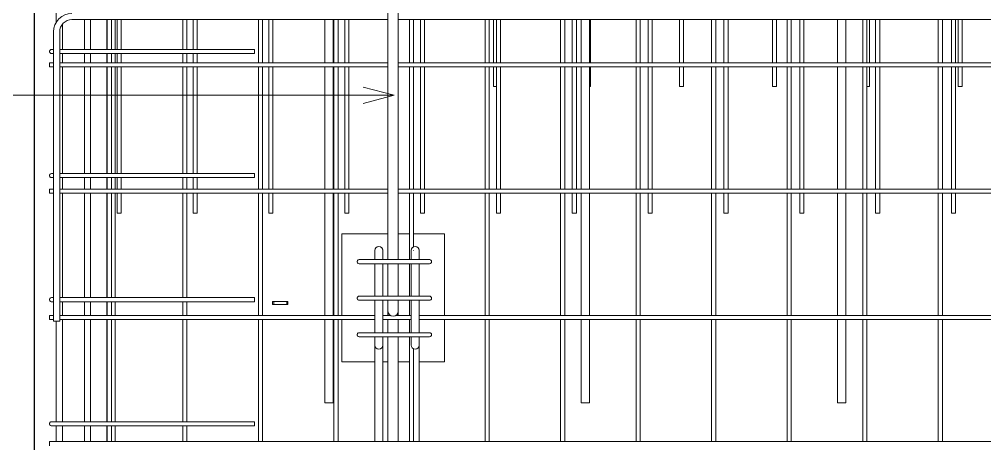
# Model space of a CAD drawing. Header units: millimetres. Extents: x -6138 to 17183, y 2886 to 77066.
# Drawn here: x -4229 to -2346, y 5320 to 6148 of the extents above; entities that cross this region are included whole.
import ezdxf

# ---------------------------------------------------------------- set-up
doc = ezdxf.new("R2010")
doc.units = ezdxf.units.MM
for name, color, linetype, lineweight in [('A-GENM', 13, 'Continuous', 18), ('A-WALL', 113, 'Continuous', 25), ('S-BEAM', 12, 'Continuous', 18), ('S-RBAR', 171, 'Continuous', 18), ('S-RBAR-IDEN', 171, 'Continuous', 9)]:
    doc.layers.add(name, color=color, linetype=linetype, lineweight=lineweight)

# ---------------------------------------------------------------- blocks, each defined once
blk = doc.blocks.new('RR spread anchor face based - RR-SA-1_4-160-614768-Elevation Front 1')
at = {"layer": 'A-GENM'}
for p, q in [((-3735.4, 5597.7), (-3732.9, 5597.7)), ((-3735.4, 5591.7), (-3735.4, 5597.7)), ((-3732.9, 5597.7), (-3707.9, 5597.7)), ((-3732.9, 5597.7), (-3732.9, 5591.7)), ((-3707.9, 5597.7), (-3705.4, 5597.7)), ((-3707.9, 5597.7), (-3707.9, 5591.7)), ((-3705.4, 5597.7), (-3705.4, 5591.7)), ((-3732.9, 5591.7), (-3735.4, 5591.7)), ((-3707.9, 5591.7), (-3732.9, 5591.7)), ((-3705.4, 5591.7), (-3707.9, 5591.7))]:
    blk.add_line(p, q, dxfattribs=at)

msp = doc.modelspace()

# ---------------------------------------------------------------- linework, layer by layer
at = {"layer": 'A-WALL'}
msp.add_line((-4200.39395, 6199.75), (-4200.39395, 3269.75), dxfattribs=at)
at = {"layer": 'S-BEAM'}
for p, q in [((-3600.39395, 5729.75), (-3600.39395, 5570.57049)), ((-3510.39395, 5729.75), (-3600.39395, 5729.75)), ((-3468.36977, 5729.75), (-3490.39395, 5729.75)), ((-3400.39395, 5729.75), (-3460.36977, 5729.75)), ((-3400.39395, 5570.57049), (-3400.39395, 5729.75)), ((-3600.39395, 5562.57049), (-3600.39395, 5479.75)), ((-3400.39395, 5479.75), (-3400.39395, 5562.57049)), ((-3600.39395, 5479.75), (-3536.16652, 5479.75)), ((-3520.16652, 5479.75), (-3510.39395, 5479.75)), ((-3490.39395, 5479.75), (-3468.36977, 5479.75)), ((-3449.31687, 5479.75), (-3400.39395, 5479.75))]:
    msp.add_line(p, q, dxfattribs=at)
at = {"layer": 'S-RBAR'}
for p, q in [((-4157.39395, 6169.75), (-4157.39395, 6141.73642)), ((-3510.39395, 5679.23389), (-3510.39395, 6159.75)), ((-3490.39395, 5679.23389), (-3490.39395, 6159.75)), ((-3510.39395, 6147.21371), (-4126.61812, 6147.21371)), ((-4102.39395, 6147.21371), (-4102.39395, 6089.19052)), ((-4090.39395, 6147.21371), (-4090.39395, 6089.19052)), ((-4058.39395, 6147.21371), (-4058.39395, 6089.19052)), ((-4057.72356, 6089.19052), (-4057.72356, 6147.21371)), ((-4049.72356, 6089.19052), (-4049.72356, 6147.21371)), ((-4042.39395, 6147.21371), (-4042.39395, 6089.19052)), ((-4038.48001, 6147.37398), (-4038.48001, 6145.75)), ((-4038.48001, 6089.19052), (-4038.48001, 6145.75)), ((-4030.48001, 6147.37398), (-4030.48001, 6145.75)), ((-4030.48001, 6089.19052), (-4030.48001, 6145.75)), ((-3910.38511, 6089.19052), (-3910.38511, 6147.21371)), ((-3902.38511, 6089.19052), (-3902.38511, 6147.21371)), ((-3890.5558, 6147.37398), (-3890.5558, 6145.75)), ((-3890.5558, 6089.19052), (-3890.5558, 6145.75)), ((-3882.5558, 6147.37398), (-3882.5558, 6145.75)), ((-3882.5558, 6089.19052), (-3882.5558, 6145.75)), ((-3763.04666, 6063.0365), (-3763.04666, 6147.21371)), ((-3755.04666, 6063.0365), (-3755.04666, 6147.21371)), ((-3742.63159, 6147.37398), (-3742.63159, 6145.75)), ((-3742.63159, 6063.0365), (-3742.63159, 6145.75)), ((-3734.63159, 6147.37398), (-3734.63159, 6145.75)), ((-3734.63159, 6063.0365), (-3734.63159, 6145.75)), ((-3633.39395, 6147.21371), (-3633.39395, 6063.0365)), ((-3617.39395, 6147.21371), (-3617.39395, 6063.0365)), ((-3615.70822, 6063.0365), (-3615.70822, 6147.21371)), ((-3607.70822, 6063.0365), (-3607.70822, 6147.21371)), ((-3594.70738, 6147.37398), (-3594.70738, 6145.75)), ((-3594.70738, 6063.0365), (-3594.70738, 6145.75)), ((-3586.70738, 6147.37398), (-3586.70738, 6145.75)), ((-3586.70738, 6063.0365), (-3586.70738, 6145.75)), ((-1660.39395, 6147.21371), (-3490.39395, 6147.21371)), ((-3468.36977, 6063.0365), (-3468.36977, 6147.21371)), ((-3460.36977, 6063.0365), (-3460.36977, 6147.21371)), ((-3446.78317, 6147.37398), (-3446.78317, 6145.75)), ((-3446.78317, 6063.0365), (-3446.78317, 6145.75)), ((-3438.78317, 6147.37398), (-3438.78317, 6145.75)), ((-3438.78317, 6063.0365), (-3438.78317, 6145.75)), ((-3321.03132, 6063.0365), (-3321.03132, 6147.21371)), ((-3313.03132, 6063.0365), (-3313.03132, 6147.21371)), ((-3304.39395, 6145.25082), (-3304.39395, 6147.42673)), ((-3304.39395, 6063.0365), (-3304.39395, 6145.25082)), ((-3298.85895, 6147.37398), (-3298.85895, 6145.75)), ((-3298.85895, 6063.0365), (-3298.85895, 6145.75)), ((-3290.85895, 6147.37398), (-3290.85895, 6145.75)), ((-3290.85895, 6063.0365), (-3290.85895, 6145.75)), ((-3173.69288, 6063.0365), (-3173.69288, 6147.21371)), ((-3165.69288, 6063.0365), (-3165.69288, 6147.21371)), ((-3150.93474, 6147.37398), (-3150.93474, 6145.75)), ((-3150.93474, 6063.0365), (-3150.93474, 6145.75)), ((-3142.93474, 6147.37398), (-3142.93474, 6145.75)), ((-3142.93474, 6063.0365), (-3142.93474, 6145.75)), ((-3133.39395, 6147.21371), (-3133.39395, 6063.0365)), ((-3117.39395, 6147.21371), (-3117.39395, 6063.0365)), ((-3115.14395, 6145.25082), (-3115.14395, 6147.42673)), ((-3115.14395, 6063.0365), (-3115.14395, 6145.25082)), ((-3026.35443, 6063.0365), (-3026.35443, 6147.21371)), ((-3018.35443, 6063.0365), (-3018.35443, 6147.21371)), ((-3003.01053, 6147.37398), (-3003.01053, 6145.75)), ((-3003.01053, 6063.0365), (-3003.01053, 6145.75)), ((-2995.01053, 6147.37398), (-2995.01053, 6145.75)), ((-2995.01053, 6063.0365), (-2995.01053, 6145.75)), ((-2941.89395, 6145.25082), (-2941.89395, 6147.42673)), ((-2941.89395, 6063.0365), (-2941.89395, 6145.25082)), ((-2933.89395, 6145.25082), (-2933.89395, 6147.42673)), ((-2933.89395, 6063.0365), (-2933.89395, 6145.25082)), ((-2879.01598, 6063.0365), (-2879.01598, 6147.21371)), ((-2871.01598, 6063.0365), (-2871.01598, 6147.21371)), ((-2855.08632, 6147.37398), (-2855.08632, 6145.75)), ((-2855.08632, 6063.0365), (-2855.08632, 6145.75)), ((-2847.08632, 6147.37398), (-2847.08632, 6145.75)), ((-2847.08632, 6063.0365), (-2847.08632, 6145.75)), ((-2760.64395, 6145.25082), (-2760.64395, 6147.42673)), ((-2760.64395, 6063.0365), (-2760.64395, 6145.25082)), ((-2752.64395, 6145.25082), (-2752.64395, 6147.42673)), ((-2752.64395, 6063.0365), (-2752.64395, 6145.25082)), ((-2731.67753, 6063.0365), (-2731.67753, 6147.21371)), ((-2723.67753, 6063.0365), (-2723.67753, 6147.21371)), ((-2707.16211, 6147.37398), (-2707.16211, 6145.75)), ((-2707.16211, 6063.0365), (-2707.16211, 6145.75)), ((-2699.16211, 6147.37398), (-2699.16211, 6145.75)), ((-2699.16211, 6063.0365), (-2699.16211, 6145.75)), ((-2633.39395, 6147.21371), (-2633.39395, 6063.0365)), ((-2617.39395, 6147.21371), (-2617.39395, 6063.0365)), ((-2584.33909, 6063.0365), (-2584.33909, 6147.21371)), ((-2576.33909, 6063.0365), (-2576.33909, 6147.21371)), ((-2571.39395, 6145.25082), (-2571.39395, 6147.42673)), ((-2571.39395, 6063.0365), (-2571.39395, 6145.25082)), ((-2559.2379, 6147.37398), (-2559.2379, 6145.75)), ((-2559.2379, 6063.0365), (-2559.2379, 6145.75)), ((-2551.2379, 6147.37398), (-2551.2379, 6145.75)), ((-2551.2379, 6063.0365), (-2551.2379, 6145.75)), ((-2437.00064, 6063.0365), (-2437.00064, 6147.21371)), ((-2429.00064, 6063.0365), (-2429.00064, 6147.21371)), ((-2411.31369, 6147.37398), (-2411.31369, 6145.75)), ((-2411.31369, 6063.0365), (-2411.31369, 6145.75)), ((-2403.31369, 6147.37398), (-2403.31369, 6145.75)), ((-2403.31369, 6063.0365), (-2403.31369, 6145.75)), ((-2398.14395, 6145.25082), (-2398.14395, 6147.42673)), ((-2398.14395, 6063.0365), (-2398.14395, 6145.25082)), ((-2390.14395, 6145.25082), (-2390.14395, 6147.42673)), ((-2390.14395, 6063.0365), (-2390.14395, 6145.25082)), ((-4162.61812, 6123.21371), (-4162.61812, 5559.21371)), ((-4150.61812, 6123.21371), (-4150.61812, 5559.21371)), ((-4145.39395, 6137.83161), (-4145.39395, 6089.19052)), ((-4163.88536, 6089.19052), (-4166.39395, 6089.19052)), ((-4146.39395, 6089.19052), (-4151.04291, 6089.19052)), ((-4146.39395, 6089.19052), (-3770.39395, 6089.19052)), ((-3770.39395, 6081.19052), (-3770.39395, 6089.19052)), ((-4162.61812, 6063.0365), (-4170.39395, 6063.0365)), ((-4170.39395, 6063.0365), (-4170.39395, 6055.0365)), ((-4163.88536, 6081.19052), (-4166.39395, 6081.19052)), ((-4146.39395, 6081.19052), (-4151.04291, 6081.19052)), ((-3510.39395, 6063.0365), (-4150.61812, 6063.0365)), ((-4146.39395, 6081.19052), (-3770.39395, 6081.19052)), ((-4145.39395, 6081.19052), (-4145.39395, 6063.0365)), ((-4102.39395, 6081.19052), (-4102.39395, 6063.0365)), ((-4090.39395, 6081.19052), (-4090.39395, 6063.0365)), ((-4058.39395, 6081.19052), (-4058.39395, 6063.0365)), ((-4057.72356, 6063.0365), (-4057.72356, 6081.19052)), ((-4049.72356, 6063.0365), (-4049.72356, 6081.19052)), ((-4042.39395, 6081.19052), (-4042.39395, 6063.0365)), ((-4038.48001, 6063.0365), (-4038.48001, 6081.19052)), ((-4030.48001, 6063.0365), (-4030.48001, 6081.19052)), ((-3910.38511, 6063.0365), (-3910.38511, 6081.19052)), ((-3902.38511, 6063.0365), (-3902.38511, 6081.19052)), ((-3890.5558, 6063.0365), (-3890.5558, 6081.19052)), ((-3882.5558, 6063.0365), (-3882.5558, 6081.19052)), ((-1660.39395, 6063.0365), (-3490.39395, 6063.0365)), ((-4162.61812, 6055.0365), (-4170.39395, 6055.0365)), ((-3510.39395, 6055.0365), (-4150.61812, 6055.0365)), ((-4145.39395, 6055.0365), (-4145.39395, 5847.18764)), ((-4102.39395, 6055.0365), (-4102.39395, 5847.18764)), ((-4090.39395, 6055.0365), (-4090.39395, 5847.18764)), ((-4058.39395, 6055.0365), (-4058.39395, 5847.18764)), ((-4057.72356, 5847.18764), (-4057.72356, 6055.0365)), ((-4049.72356, 5847.18764), (-4049.72356, 6055.0365)), ((-4042.39395, 6055.0365), (-4042.39395, 5847.18764)), ((-4038.48001, 5847.18764), (-4038.48001, 6055.0365)), ((-4030.48001, 5847.18764), (-4030.48001, 6055.0365)), ((-3910.38511, 5847.18764), (-3910.38511, 6055.0365)), ((-3902.38511, 5847.18764), (-3902.38511, 6055.0365)), ((-3890.5558, 5847.18764), (-3890.5558, 6055.0365)), ((-3882.5558, 5847.18764), (-3882.5558, 6055.0365)), ((-3763.04666, 5816.80349), (-3763.04666, 6055.0365)), ((-3755.04666, 5816.80349), (-3755.04666, 6055.0365)), ((-3742.63159, 5816.80349), (-3742.63159, 6055.0365)), ((-3734.63159, 5816.80349), (-3734.63159, 6055.0365)), ((-3633.39395, 6055.0365), (-3633.39395, 5816.80349)), ((-3617.39395, 6055.0365), (-3617.39395, 5816.80349)), ((-3615.70822, 5816.80349), (-3615.70822, 6055.0365)), ((-3607.70822, 5816.80349), (-3607.70822, 6055.0365)), ((-3594.70738, 5816.80349), (-3594.70738, 6055.0365)), ((-3586.70738, 5816.80349), (-3586.70738, 6055.0365)), ((-1660.39395, 6055.0365), (-3490.39395, 6055.0365)), ((-3468.36977, 5816.80349), (-3468.36977, 6055.0365)), ((-3460.36977, 5816.80349), (-3460.36977, 6055.0365)), ((-3446.78317, 5816.80349), (-3446.78317, 6055.0365)), ((-3438.78317, 5816.80349), (-3438.78317, 6055.0365)), ((-3321.03132, 5816.80349), (-3321.03132, 6055.0365)), ((-3313.03132, 5816.80349), (-3313.03132, 6055.0365)), ((-3304.39395, 6016.75082), (-3304.39395, 6055.0365)), ((-3298.85895, 5816.80349), (-3298.85895, 6055.0365)), ((-3290.85895, 5816.80349), (-3290.85895, 6055.0365)), ((-3173.69288, 5816.80349), (-3173.69288, 6055.0365)), ((-3165.69288, 5816.80349), (-3165.69288, 6055.0365)), ((-3150.93474, 5816.80349), (-3150.93474, 6055.0365)), ((-3142.93474, 5816.80349), (-3142.93474, 6055.0365)), ((-3133.39395, 6055.0365), (-3133.39395, 5816.80349)), ((-3117.39395, 6055.0365), (-3117.39395, 5816.80349)), ((-3115.14395, 6016.75082), (-3115.14395, 6055.0365)), ((-3026.35443, 5816.80349), (-3026.35443, 6055.0365)), ((-3018.35443, 5816.80349), (-3018.35443, 6055.0365)), ((-3003.01053, 5816.80349), (-3003.01053, 6055.0365)), ((-2995.01053, 5816.80349), (-2995.01053, 6055.0365)), ((-2941.89395, 6016.75082), (-2941.89395, 6055.0365)), ((-2933.89395, 6016.75082), (-2933.89395, 6055.0365)), ((-2879.01598, 5816.80349), (-2879.01598, 6055.0365)), ((-2871.01598, 5816.80349), (-2871.01598, 6055.0365)), ((-2855.08632, 5816.80349), (-2855.08632, 6055.0365)), ((-2847.08632, 5816.80349), (-2847.08632, 6055.0365)), ((-2760.64395, 6016.75082), (-2760.64395, 6055.0365)), ((-2752.64395, 6016.75082), (-2752.64395, 6055.0365)), ((-2731.67753, 5816.80349), (-2731.67753, 6055.0365)), ((-2723.67753, 5816.80349), (-2723.67753, 6055.0365)), ((-2707.16211, 5816.80349), (-2707.16211, 6055.0365)), ((-2699.16211, 5816.80349), (-2699.16211, 6055.0365)), ((-2633.39395, 6055.0365), (-2633.39395, 5816.80349)), ((-2617.39395, 6055.0365), (-2617.39395, 5816.80349)), ((-2584.33909, 5816.80349), (-2584.33909, 6055.0365)), ((-2576.33909, 5816.80349), (-2576.33909, 6055.0365)), ((-2571.39395, 6016.75082), (-2571.39395, 6055.0365)), ((-2559.2379, 5816.80349), (-2559.2379, 6055.0365)), ((-2551.2379, 5816.80349), (-2551.2379, 6055.0365)), ((-2437.00064, 5816.80349), (-2437.00064, 6055.0365)), ((-2429.00064, 5816.80349), (-2429.00064, 6055.0365)), ((-2411.31369, 5816.80349), (-2411.31369, 6055.0365)), ((-2403.31369, 5816.80349), (-2403.31369, 6055.0365)), ((-2398.14395, 6016.75082), (-2398.14395, 6055.0365)), ((-2390.14395, 6016.75082), (-2390.14395, 6055.0365)), ((-3298.85895, 6016.75082), (-3304.39395, 6016.75082)), ((-3115.14395, 6016.75082), (-3117.39395, 6016.75082)), ((-2933.89395, 6016.75082), (-2941.89395, 6016.75082)), ((-2752.64395, 6016.75082), (-2760.64395, 6016.75082)), ((-2571.39395, 6016.75082), (-2576.33909, 6016.75082)), ((-2390.14395, 6016.75082), (-2398.14395, 6016.75082)), ((-4163.88536, 5847.18764), (-4166.39395, 5847.18764)), ((-4163.88536, 5839.18764), (-4166.39395, 5839.18764)), ((-4146.39395, 5847.18764), (-4151.04291, 5847.18764)), ((-4146.39395, 5839.18764), (-4151.04291, 5839.18764)), ((-4146.39395, 5847.18764), (-3770.39395, 5847.18764)), ((-4146.39395, 5839.18764), (-3770.39395, 5839.18764)), ((-4145.39395, 5839.18764), (-4145.39395, 5816.80349)), ((-4102.39395, 5839.18764), (-4102.39395, 5816.80349)), ((-4090.39395, 5839.18764), (-4090.39395, 5816.80349)), ((-4058.39395, 5839.18764), (-4058.39395, 5816.80349)), ((-4057.72356, 5816.80349), (-4057.72356, 5839.18764)), ((-4049.72356, 5816.80349), (-4049.72356, 5839.18764)), ((-4042.39395, 5839.18764), (-4042.39395, 5816.80349)), ((-4038.48001, 5816.80349), (-4038.48001, 5839.18764)), ((-4030.48001, 5816.80349), (-4030.48001, 5839.18764)), ((-3910.38511, 5816.80349), (-3910.38511, 5839.18764)), ((-3902.38511, 5816.80349), (-3902.38511, 5839.18764)), ((-3890.5558, 5816.80349), (-3890.5558, 5839.18764)), ((-3882.5558, 5816.80349), (-3882.5558, 5839.18764)), ((-3770.39395, 5839.18764), (-3770.39395, 5847.18764)), ((-4162.61812, 5816.80349), (-4170.39395, 5816.80349)), ((-4170.39395, 5816.80349), (-4170.39395, 5808.80349)), ((-4162.61812, 5808.80349), (-4170.39395, 5808.80349)), ((-3510.39395, 5816.80349), (-4150.61812, 5816.80349)), ((-3510.39395, 5808.80349), (-4150.61812, 5808.80349)), ((-4145.39395, 5808.80349), (-4145.39395, 5605.18477)), ((-4102.39395, 5808.80349), (-4102.39395, 5605.18477)), ((-4090.39395, 5808.80349), (-4090.39395, 5605.18477)), ((-4058.39395, 5808.80349), (-4058.39395, 5605.18477)), ((-4057.72356, 5605.18477), (-4057.72356, 5808.80349)), ((-4049.72356, 5605.18477), (-4049.72356, 5808.80349)), ((-4042.39395, 5808.80349), (-4042.39395, 5605.18477)), ((-4038.48001, 5769.75), (-4038.48001, 5808.80349)), ((-4030.48001, 5769.75), (-4030.48001, 5808.80349)), ((-3910.38511, 5605.18477), (-3910.38511, 5808.80349)), ((-3902.38511, 5605.18477), (-3902.38511, 5808.80349)), ((-3890.5558, 5769.75), (-3890.5558, 5808.80349)), ((-3882.5558, 5769.75), (-3882.5558, 5808.80349)), ((-3763.04666, 5570.57049), (-3763.04666, 5808.80349)), ((-3755.04666, 5570.57049), (-3755.04666, 5808.80349)), ((-3742.63159, 5769.75), (-3742.63159, 5808.80349)), ((-3734.63159, 5769.75), (-3734.63159, 5808.80349)), ((-3633.39395, 5808.80349), (-3633.39395, 5570.57049)), ((-3617.39395, 5808.80349), (-3617.39395, 5570.57049)), ((-3615.70822, 5570.57049), (-3615.70822, 5808.80349)), ((-3607.70822, 5570.57049), (-3607.70822, 5808.80349)), ((-3594.70738, 5769.75), (-3594.70738, 5808.80349)), ((-3586.70738, 5769.75), (-3586.70738, 5808.80349)), ((-1660.39395, 5816.80349), (-3490.39395, 5816.80349)), ((-1660.39395, 5808.80349), (-3490.39395, 5808.80349)), ((-3468.36977, 5679.23389), (-3468.36977, 5808.80349)), ((-3460.36977, 5704.2012), (-3460.36977, 5808.80349)), ((-3446.78317, 5769.75), (-3446.78317, 5808.80349)), ((-3438.78317, 5769.75), (-3438.78317, 5808.80349)), ((-3321.03132, 5570.57049), (-3321.03132, 5808.80349)), ((-3313.03132, 5570.57049), (-3313.03132, 5808.80349)), ((-3298.85895, 5769.75), (-3298.85895, 5808.80349)), ((-3290.85895, 5769.75), (-3290.85895, 5808.80349)), ((-3173.69288, 5570.57049), (-3173.69288, 5808.80349)), ((-3165.69288, 5570.57049), (-3165.69288, 5808.80349)), ((-3150.93474, 5769.75), (-3150.93474, 5808.80349)), ((-3142.93474, 5769.75), (-3142.93474, 5808.80349)), ((-3133.39395, 5808.80349), (-3133.39395, 5570.57049)), ((-3117.39395, 5808.80349), (-3117.39395, 5570.57049)), ((-3026.35443, 5570.57049), (-3026.35443, 5808.80349)), ((-3018.35443, 5570.57049), (-3018.35443, 5808.80349)), ((-3003.01053, 5769.75), (-3003.01053, 5808.80349)), ((-2995.01053, 5769.75), (-2995.01053, 5808.80349)), ((-2879.01598, 5570.57049), (-2879.01598, 5808.80349)), ((-2871.01598, 5570.57049), (-2871.01598, 5808.80349)), ((-2855.08632, 5769.75), (-2855.08632, 5808.80349)), ((-2847.08632, 5769.75), (-2847.08632, 5808.80349)), ((-2731.67753, 5570.57049), (-2731.67753, 5808.80349)), ((-2723.67753, 5570.57049), (-2723.67753, 5808.80349)), ((-2707.16211, 5769.75), (-2707.16211, 5808.80349)), ((-2699.16211, 5769.75), (-2699.16211, 5808.80349)), ((-2633.39395, 5808.80349), (-2633.39395, 5570.57049)), ((-2617.39395, 5808.80349), (-2617.39395, 5570.57049)), ((-2584.33909, 5570.57049), (-2584.33909, 5808.80349)), ((-2576.33909, 5570.57049), (-2576.33909, 5808.80349)), ((-2559.2379, 5769.75), (-2559.2379, 5808.80349)), ((-2551.2379, 5769.75), (-2551.2379, 5808.80349)), ((-2437.00064, 5570.57049), (-2437.00064, 5808.80349)), ((-2429.00064, 5570.57049), (-2429.00064, 5808.80349)), ((-2411.31369, 5769.75), (-2411.31369, 5808.80349)), ((-2403.31369, 5769.75), (-2403.31369, 5808.80349)), ((-4030.48001, 5769.75), (-4038.48001, 5769.75)), ((-3882.5558, 5769.75), (-3890.5558, 5769.75)), ((-3734.63159, 5769.75), (-3742.63159, 5769.75)), ((-3586.70738, 5769.75), (-3594.70738, 5769.75)), ((-3438.78317, 5769.75), (-3446.78317, 5769.75)), ((-3290.85895, 5769.75), (-3298.85895, 5769.75)), ((-3142.93474, 5769.75), (-3150.93474, 5769.75)), ((-2995.01053, 5769.75), (-3003.01053, 5769.75)), ((-2847.08632, 5769.75), (-2855.08632, 5769.75)), ((-2699.16211, 5769.75), (-2707.16211, 5769.75)), ((-2551.2379, 5769.75), (-2559.2379, 5769.75)), ((-2403.31369, 5769.75), (-2411.31369, 5769.75)), ((-3536.16652, 5696.88069), (-3536.16652, 5679.72172)), ((-3520.16652, 5696.88069), (-3520.16652, 5679.72172)), ((-3465.31687, 5696.88069), (-3465.31687, 5679.72172)), ((-3460.36977, 5696.88069), (-3460.36977, 5697.53199)), ((-3449.31687, 5696.88069), (-3449.31687, 5679.72172)), ((-3566.39395, 5679.23389), (-3546.39395, 5679.23389)), ((-3566.39395, 5671.23389), (-3546.39395, 5671.23389)), ((-3449.39395, 5679.23389), (-3546.39395, 5679.23389)), ((-3449.39395, 5671.23389), (-3546.39395, 5671.23389)), ((-3536.16652, 5671.56009), (-3536.16652, 5656.88069)), ((-3520.16652, 5671.56009), (-3520.16652, 5656.88069)), ((-3510.39395, 5620.76338), (-3510.39395, 5671.23389)), ((-3490.39395, 5620.76338), (-3490.39395, 5671.23389)), ((-3468.36977, 5607.99344), (-3468.36977, 5671.23389)), ((-3465.31687, 5671.56009), (-3465.31687, 5656.88069)), ((-3449.39395, 5679.23389), (-3429.39395, 5679.23389)), ((-3449.39395, 5671.23389), (-3429.39395, 5671.23389)), ((-3449.31687, 5671.56009), (-3449.31687, 5656.88069)), ((-3536.16652, 5607.99344), (-3536.16652, 5656.88069)), ((-3520.16652, 5607.99344), (-3520.16652, 5656.88069)), ((-3465.31687, 5607.99344), (-3465.31687, 5656.88069)), ((-3449.31687, 5607.99344), (-3449.31687, 5656.88069)), ((-3510.39395, 5620.76338), (-3510.39395, 5607.61553)), ((-3490.39395, 5620.76338), (-3490.39395, 5607.61553)), ((-4163.88536, 5605.18477), (-4166.39395, 5605.18477)), ((-4163.88536, 5597.18477), (-4166.39395, 5597.18477)), ((-4146.39395, 5605.18477), (-4151.04291, 5605.18477)), ((-4146.39395, 5597.18477), (-4151.04291, 5597.18477)), ((-4146.39395, 5605.18477), (-3770.39395, 5605.18477)), ((-4146.39395, 5597.18477), (-3770.39395, 5597.18477)), ((-4145.39395, 5597.18477), (-4145.39395, 5570.57049)), ((-4102.39395, 5597.18477), (-4102.39395, 5570.57049)), ((-4090.39395, 5597.18477), (-4090.39395, 5570.57049)), ((-4058.39395, 5597.18477), (-4058.39395, 5570.57049)), ((-4057.72356, 5570.57049), (-4057.72356, 5597.18477)), ((-4049.72356, 5570.57049), (-4049.72356, 5597.18477)), ((-4042.39395, 5597.18477), (-4042.39395, 5570.57049)), ((-3910.38511, 5570.57049), (-3910.38511, 5597.18477)), ((-3902.38511, 5570.57049), (-3902.38511, 5597.18477)), ((-3770.39395, 5597.18477), (-3770.39395, 5605.18477)), ((-3566.39395, 5607.99344), (-3546.39395, 5607.99344)), ((-3566.39395, 5599.99344), (-3546.39395, 5599.99344)), ((-3449.39395, 5607.99344), (-3546.39395, 5607.99344)), ((-3449.39395, 5599.99344), (-3546.39395, 5599.99344)), ((-3536.16652, 5552.75), (-3536.16652, 5599.99344)), ((-3520.16652, 5552.75), (-3520.16652, 5599.99344)), ((-3510.39395, 5599.76338), (-3510.39395, 5578.76338)), ((-3490.39395, 5599.76338), (-3490.39395, 5578.76338)), ((-3468.36977, 5570.57049), (-3468.36977, 5599.99344)), ((-3465.31687, 5552.75), (-3465.31687, 5599.99344)), ((-3449.39395, 5607.99344), (-3429.39395, 5607.99344)), ((-3449.39395, 5599.99344), (-3429.39395, 5599.99344)), ((-3449.31687, 5552.75), (-3449.31687, 5599.99344)), ((-3510.39395, 5571.16466), (-3510.39395, 5578.76338)), ((-3490.39395, 5571.16466), (-3490.39395, 5578.76338)), ((-4162.61812, 5570.57049), (-4170.39395, 5570.57049)), ((-4170.39395, 5570.57049), (-4170.39395, 5562.57049)), ((-4162.61812, 5562.57049), (-4170.39395, 5562.57049)), ((-4162.61812, 5559.21371), (-4150.61812, 5559.21371)), ((-4157.39395, 5559.21371), (-4157.39395, 5363.1819)), ((-3536.16652, 5570.57049), (-4150.61812, 5570.57049)), ((-3536.16652, 5562.57049), (-4150.61812, 5562.57049)), ((-4145.39395, 5562.57049), (-4145.39395, 5363.1819)), ((-4102.39395, 5562.57049), (-4102.39395, 5363.1819)), ((-4090.39395, 5562.57049), (-4090.39395, 5363.1819)), ((-4058.39395, 5562.57049), (-4058.39395, 5363.1819)), ((-4057.72356, 5363.1819), (-4057.72356, 5562.57049)), ((-4049.72356, 5363.1819), (-4049.72356, 5562.57049)), ((-4042.39395, 5562.57049), (-4042.39395, 5363.1819)), ((-3910.38511, 5363.1819), (-3910.38511, 5562.57049)), ((-3902.38511, 5363.1819), (-3902.38511, 5562.57049)), ((-3763.04666, 5324.33748), (-3763.04666, 5562.57049)), ((-3755.04666, 5324.33748), (-3755.04666, 5562.57049)), ((-3633.39395, 5562.57049), (-3633.39395, 5399.75)), ((-3617.39395, 5562.57049), (-3617.39395, 5399.75)), ((-3615.70822, 5324.33748), (-3615.70822, 5562.57049)), ((-3607.70822, 5324.33748), (-3607.70822, 5562.57049)), ((-3506.00303, 5570.57049), (-3520.16652, 5570.57049)), ((-3465.31687, 5562.57049), (-3520.16652, 5562.57049)), ((-3510.39395, 5536.76338), (-3510.39395, 5563.41124)), ((-3465.31687, 5570.57049), (-3494.78487, 5570.57049)), ((-3490.39395, 5536.76338), (-3490.39395, 5563.41124)), ((-3468.36977, 5536.75299), (-3468.36977, 5562.57049)), ((-1696.39395, 5570.57049), (-3449.31687, 5570.57049)), ((-1696.39395, 5562.57049), (-3449.31687, 5562.57049)), ((-3321.03132, 5324.33748), (-3321.03132, 5562.57049)), ((-3313.03132, 5324.33748), (-3313.03132, 5562.57049)), ((-3173.69288, 5324.33748), (-3173.69288, 5562.57049)), ((-3165.69288, 5324.33748), (-3165.69288, 5562.57049)), ((-3133.39395, 5562.57049), (-3133.39395, 5399.75)), ((-3117.39395, 5562.57049), (-3117.39395, 5399.75)), ((-3026.35443, 5324.33748), (-3026.35443, 5562.57049)), ((-3018.35443, 5324.33748), (-3018.35443, 5562.57049)), ((-2879.01598, 5324.33748), (-2879.01598, 5562.57049)), ((-2871.01598, 5324.33748), (-2871.01598, 5562.57049)), ((-2731.67753, 5324.33748), (-2731.67753, 5562.57049)), ((-2723.67753, 5324.33748), (-2723.67753, 5562.57049)), ((-2633.39395, 5562.57049), (-2633.39395, 5399.75)), ((-2617.39395, 5562.57049), (-2617.39395, 5399.75)), ((-2584.33909, 5324.33748), (-2584.33909, 5562.57049)), ((-2576.33909, 5324.33748), (-2576.33909, 5562.57049)), ((-2437.00064, 5324.33748), (-2437.00064, 5562.57049)), ((-2429.00064, 5324.33748), (-2429.00064, 5562.57049)), ((-3566.39395, 5536.75299), (-3546.39395, 5536.75299)), ((-3449.39395, 5536.75299), (-3546.39395, 5536.75299)), ((-3536.16652, 5552.75), (-3536.16652, 5536.48339)), ((-3520.16652, 5552.75), (-3520.16652, 5536.48339)), ((-3465.31687, 5552.75), (-3465.31687, 5536.48339)), ((-3449.39395, 5536.75299), (-3429.39395, 5536.75299)), ((-3449.31687, 5552.75), (-3449.31687, 5536.48339)), ((-3566.39395, 5528.75299), (-3546.39395, 5528.75299)), ((-3449.39395, 5528.75299), (-3546.39395, 5528.75299)), ((-3536.16652, 5528.01914), (-3536.16652, 5512.75)), ((-3520.16652, 5528.01914), (-3520.16652, 5512.75)), ((-3510.39395, 5324.33748), (-3510.39395, 5528.75299)), ((-3490.39395, 5324.33748), (-3490.39395, 5528.75299)), ((-3468.36977, 5324.33748), (-3468.36977, 5528.75299)), ((-3465.31687, 5528.01914), (-3465.31687, 5512.75)), ((-3449.39395, 5528.75299), (-3429.39395, 5528.75299)), ((-3449.31687, 5528.01914), (-3449.31687, 5512.75)), ((-3536.16652, 5472.75), (-3536.16652, 5512.75)), ((-3520.16652, 5472.75), (-3520.16652, 5512.75)), ((-3465.31687, 5511.84065), (-3465.31687, 5512.75)), ((-3460.36977, 5324.33748), (-3460.36977, 5505.4295)), ((-3449.31687, 5472.75), (-3449.31687, 5512.75)), ((-3536.16652, 5324.33748), (-3536.16652, 5472.75)), ((-3520.16652, 5324.33748), (-3520.16652, 5472.75)), ((-3449.31687, 5324.33748), (-3449.31687, 5472.75)), ((-3633.39395, 5399.75), (-3617.39395, 5399.75)), ((-3133.39395, 5399.75), (-3117.39395, 5399.75)), ((-2633.39395, 5399.75), (-2617.39395, 5399.75)), ((-4146.39395, 5363.1819), (-4166.39395, 5363.1819)), ((-4146.39395, 5355.1819), (-4166.39395, 5355.1819)), ((-4157.39395, 5355.1819), (-4157.39395, 5324.33748)), ((-4146.39395, 5363.1819), (-3770.39395, 5363.1819)), ((-4146.39395, 5355.1819), (-3770.39395, 5355.1819)), ((-4145.39395, 5355.1819), (-4145.39395, 5324.33748)), ((-4102.39395, 5355.1819), (-4102.39395, 5324.33748)), ((-4090.39395, 5355.1819), (-4090.39395, 5324.33748)), ((-4058.39395, 5355.1819), (-4058.39395, 5324.33748)), ((-4057.72356, 5324.33748), (-4057.72356, 5355.1819)), ((-4049.72356, 5324.33748), (-4049.72356, 5355.1819)), ((-4042.39395, 5355.1819), (-4042.39395, 5324.33748)), ((-3910.38511, 5324.33748), (-3910.38511, 5355.1819)), ((-3902.38511, 5324.33748), (-3902.38511, 5355.1819)), ((-3770.39395, 5355.1819), (-3770.39395, 5363.1819)), ((-1580.39395, 5324.33748), (-4170.39395, 5324.33748)), ((-4170.39395, 5324.33748), (-4170.39395, 5316.33748))]:
    msp.add_line(p, q, dxfattribs=at)
for centre, radius, start, end in [((-4126.61812, 6123.21371), 36, 90, 180), ((-4126.61812, 6123.21371), 24, 90, 180), ((-4166.39395, 6085.19052), 4, 90, 270), ((-4166.39395, 6085.19052), 4, 120, 165), ((-4166.39395, 6085.19052), 4, 195, 240), ((-4166.39395, 6085.19052), 4, 255, 270), ((-4166.39395, 5843.18764), 4, 90, 270), ((-4166.39395, 5843.18764), 4, 120, 165), ((-4166.39395, 5843.18764), 4, 195, 240), ((-4166.39395, 5843.18764), 4, 255, 270), ((-3528.16652, 5696.88069), 8, 0, 180), ((-3528.16652, 5696.88069), 8, 0, 15), ((-3457.31687, 5696.88069), 8, 0, 180), ((-3457.31687, 5696.88069), 8, 0, 15), ((-3566.39395, 5675.23389), 4, 90, 270), ((-3566.39395, 5675.23389), 4, 120, 165), ((-3566.39395, 5675.23389), 4, 120, 165), ((-3566.39395, 5675.23389), 4, 195, 240), ((-3566.39395, 5675.23389), 4, 195, 240), ((-3566.39395, 5675.23389), 4, 90, 105), ((-3566.39395, 5675.23389), 4, 90, 105), ((-3429.39395, 5675.23389), 4, 75, 90), ((-3429.39395, 5675.23389), 4, 270, 90), ((-3429.39395, 5675.23389), 4, 15, 60), ((-3429.39395, 5675.23389), 4, 300, 345), ((-4166.39395, 5601.18477), 4, 90, 270), ((-4166.39395, 5601.18477), 4, 120, 165), ((-4166.39395, 5601.18477), 4, 195, 240), ((-4166.39395, 5601.18477), 4, 255, 270), ((-3566.39395, 5603.99344), 4, 90, 270), ((-3566.39395, 5603.99344), 4, 120, 165), ((-3566.39395, 5603.99344), 4, 120, 165), ((-3566.39395, 5603.99344), 4, 195, 240), ((-3566.39395, 5603.99344), 4, 195, 240), ((-3566.39395, 5603.99344), 4, 90, 105), ((-3566.39395, 5603.99344), 4, 90, 105), ((-3429.39395, 5603.99344), 4, 75, 90), ((-3429.39395, 5603.99344), 4, 270, 90), ((-3429.39395, 5603.99344), 4, 15, 60), ((-3429.39395, 5603.99344), 4, 300, 345), ((-3500.39395, 5578.76338), 10, 180, 0), ((-3566.39395, 5532.75299), 4, 90, 270), ((-3566.39395, 5532.75299), 4, 120, 165), ((-3566.39395, 5532.75299), 4, 120, 165), ((-3566.39395, 5532.75299), 4, 90, 105), ((-3566.39395, 5532.75299), 4, 90, 105), ((-3429.39395, 5532.75299), 4, 75, 90), ((-3429.39395, 5532.75299), 4, 270, 90), ((-3429.39395, 5532.75299), 4, 15, 60), ((-3566.39395, 5532.75299), 4, 195, 240), ((-3566.39395, 5532.75299), 4, 195, 240), ((-3429.39395, 5532.75299), 4, 300, 345), ((-3528.16652, 5512.75), 8, 180, 0), ((-3457.31687, 5512.75), 8, 180, 0), ((-4166.39395, 5359.1819), 4, 90, 270), ((-4166.39395, 5359.1819), 4, 120, 165), ((-4166.39395, 5359.1819), 4, 195, 240), ((-4166.39395, 5359.1819), 4, 255, 270)]:
    msp.add_arc(centre, radius, start, end, dxfattribs=at)
at = {"layer": 'S-RBAR-IDEN'}
for q in [(-3558.49355, 6015.80806), (-4394.8714, 5999.73111), (-3558.49355, 5983.65416)]:
    msp.add_line((-3498.49355, 5999.73111), q, dxfattribs=at)

# ---------------------------------------------------------------- block references
at = {"layer": 'A-GENM'}
msp.add_blockref('RR spread anchor face based - RR-SA-1_4-160-614768-Elevation Front 1', (0, 0), dxfattribs=at)

doc.saveas('drawing.dxf')
